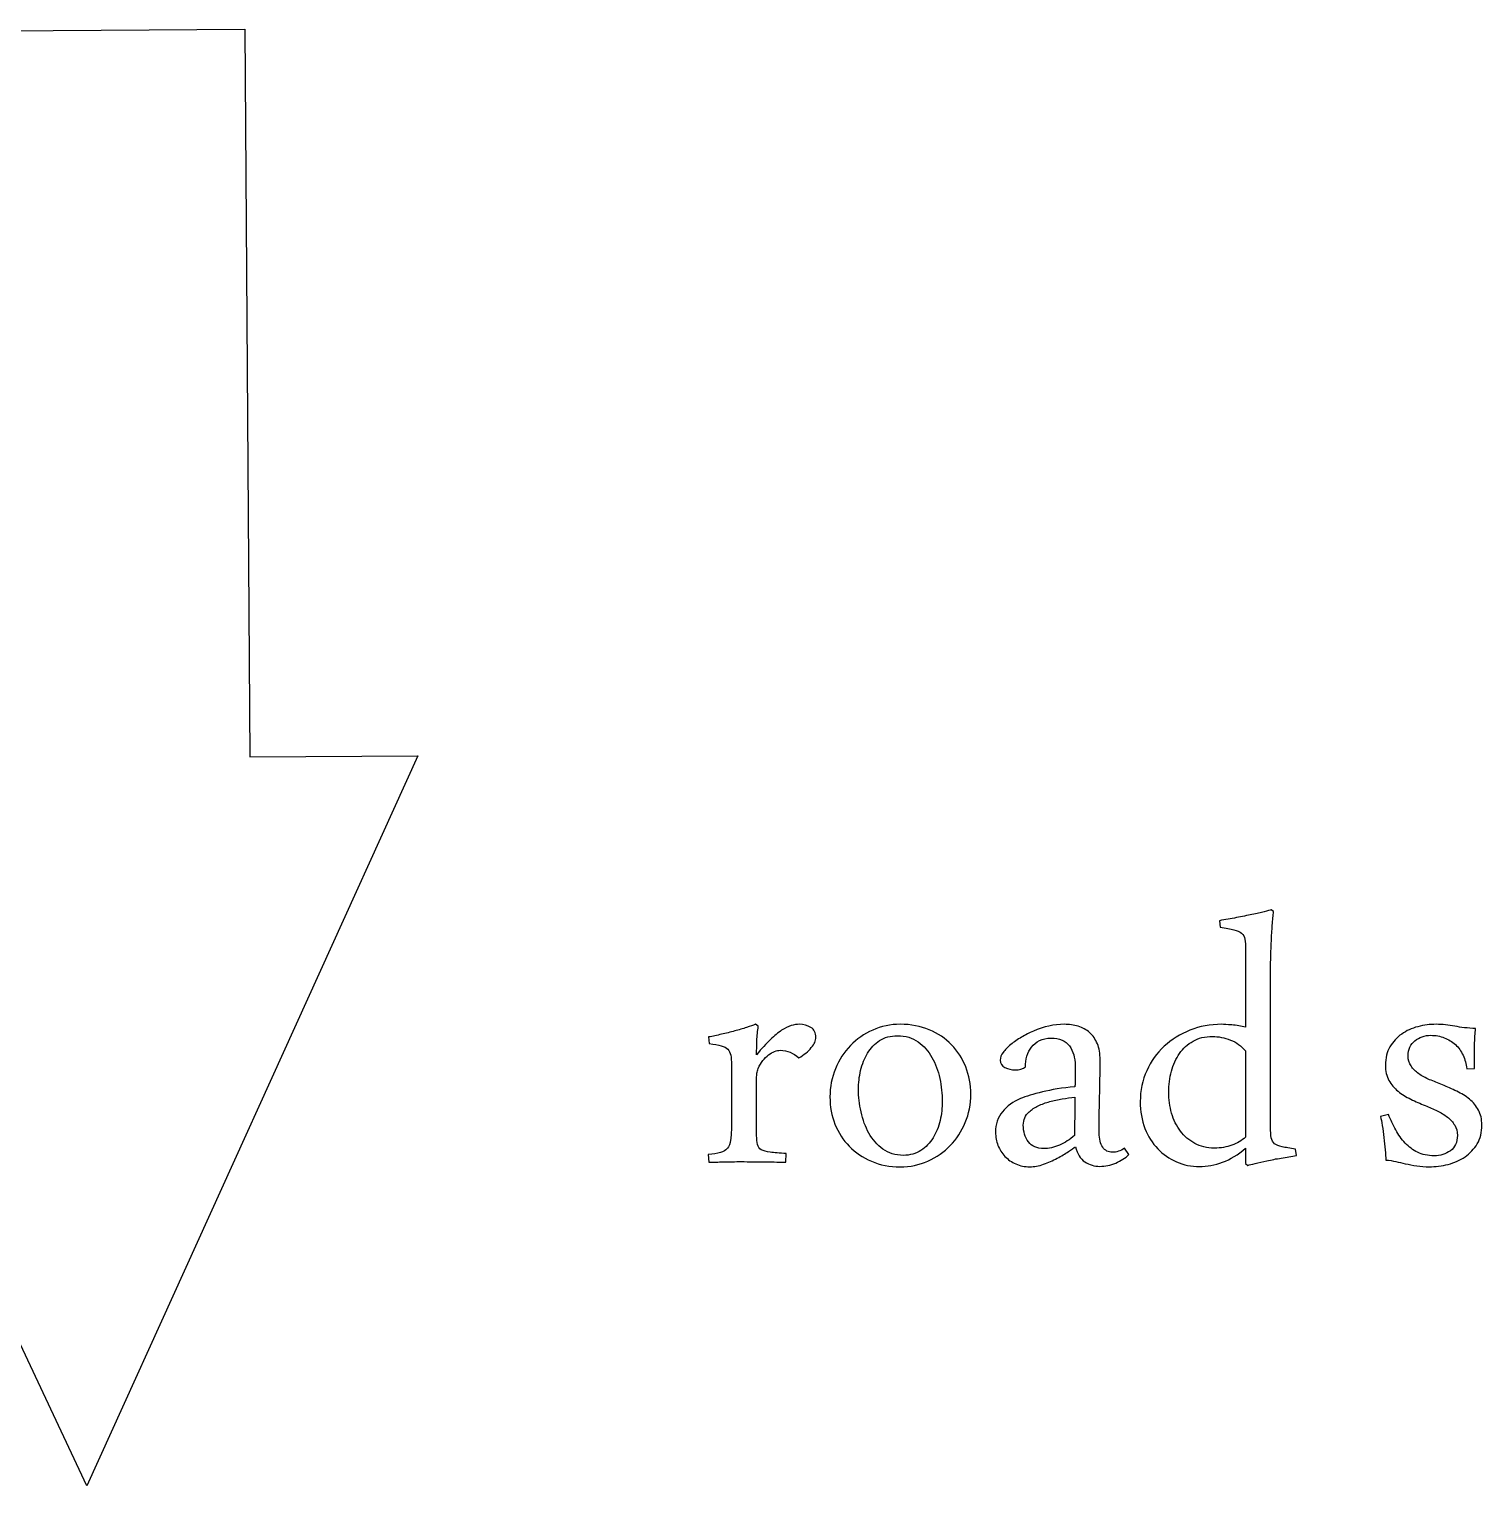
# Model space of a CAD drawing. Extents: x -294 to 276, y -108 to 146.
# Drawn here: x -7.58 to 18.14, y 44.36 to 70.15 of the extents above; entities that cross this region are included whole.
import ezdxf

# ---------------------------------------------------------------- set-up
doc = ezdxf.new("R2010")
doc.units = 0
doc.header["$MEASUREMENT"] = 0
doc.layers.add('OUTLINE', color=7, linetype='CONTINUOUS')

msp = doc.modelspace()

# ---------------------------------------------------------------- linework, layer by layer
at = {"layer": 'OUTLINE', "color": 250}
for points, knots in [([(-9.7043, 70.1135), (-9.7043, 70.1135), (-9.6185, 57.2285), (-9.6185, 57.2285), (-9.6185, 57.2285), (-9.6185, 57.2285), (-12.5919, 57.2088), (-12.5919, 57.2088), (-12.5919, 57.2088), (-12.5919, 57.2088), (-6.5592, 44.3632), (-6.5592, 44.3632), (-6.5592, 44.3632), (-6.5592, 44.3632), (-0.6981, 57.2879), (-0.6981, 57.2879), (-0.6981, 57.2879), (-0.6981, 57.2879), (-3.6715, 57.2681), (-3.6715, 57.2681), (-3.6715, 57.2681), (-3.6715, 57.2681), (-3.7573, 70.1532), (-3.7573, 70.1532), (-3.7573, 70.1532), (-3.7573, 70.1532), (-9.7043, 70.1135), (-9.7043, 70.1135)], [0, 0, 0, 0, 0.125, 0.125, 0.125, 0.125, 0.25, 0.25, 0.25, 0.25, 0.375, 0.375, 0.375, 0.375, 0.5, 0.5, 0.5, 0.5, 0.625, 0.625, 0.625, 0.625, 0.75, 0.75, 0.75, 0.75, 1, 1, 1, 1]), ([(14.4542, 54.5315), (14.4457, 54.4623), (14.4387, 54.3805), (14.4316, 54.2873), (14.4316, 54.2873), (14.4246, 54.1928), (14.4189, 54.0996), (14.4147, 54.0051), (14.4147, 54.0051), (14.4104, 53.912), (14.4076, 53.8245), (14.4048, 53.7412), (14.4048, 53.7412), (14.402, 53.658), (14.4006, 53.5931), (14.4006, 53.5423), (14.4006, 53.5423), (14.4006, 53.5423), (14.4006, 50.7144), (14.4006, 50.7144), (14.4006, 50.7144), (14.4006, 50.6354), (14.4048, 50.5719), (14.4133, 50.5267), (14.4133, 50.5267), (14.4217, 50.4815), (14.4401, 50.4463), (14.4711, 50.4209), (14.4711, 50.4209), (14.5008, 50.3969), (14.5459, 50.3785), (14.6052, 50.3658), (14.6052, 50.3658), (14.6644, 50.3531), (14.7435, 50.3404), (14.8437, 50.3263), (14.8437, 50.3263), (14.8437, 50.3263), (14.8592, 50.2106), (14.8592, 50.2106), (14.8592, 50.2106), (14.7717, 50.1965), (14.6814, 50.1824), (14.5911, 50.1669), (14.5911, 50.1669), (14.4993, 50.1528), (14.4147, 50.1358), (14.3371, 50.1203), (14.3371, 50.1203), (14.258, 50.1034), (14.1889, 50.0878), (14.1296, 50.0723), (14.1296, 50.0723), (14.0704, 50.0568), (14.0266, 50.0455), (13.9998, 50.037), (13.9998, 50.037), (13.9998, 50.037), (13.9589, 50.0695), (13.9589, 50.0695), (13.9589, 50.0695), (13.9589, 50.0695), (13.9589, 50.339), (13.9589, 50.339), (13.9589, 50.339), (13.8234, 50.2261), (13.688, 50.1443), (13.5511, 50.0935), (13.5511, 50.0935), (13.4142, 50.0413), (13.2773, 50.0159), (13.1404, 50.0159), (13.1404, 50.0159), (12.9965, 50.0159), (12.861, 50.0441), (12.734, 50.0991), (12.734, 50.0991), (12.6084, 50.1542), (12.497, 50.2318), (12.4024, 50.3306), (12.4024, 50.3306), (12.3065, 50.4293), (12.2317, 50.5507), (12.1766, 50.6918), (12.1766, 50.6918), (12.1216, 50.8343), (12.0934, 50.9924), (12.0934, 51.1659), (12.0934, 51.1659), (12.0934, 51.3635), (12.1315, 51.5469), (12.2077, 51.7135), (12.2077, 51.7135), (12.2839, 51.88), (12.3869, 52.0239), (12.5181, 52.1453), (12.5181, 52.1453), (12.648, 52.2666), (12.8004, 52.3612), (12.9739, 52.4303), (12.9739, 52.4303), (13.1475, 52.4994), (13.3338, 52.5347), (13.5327, 52.5347), (13.5327, 52.5347), (13.5708, 52.5347), (13.6315, 52.5305), (13.7148, 52.5234), (13.7148, 52.5234), (13.7966, 52.5164), (13.8785, 52.5037), (13.9589, 52.4839), (13.9589, 52.4839), (13.9589, 52.4839), (13.9589, 53.8569), (13.9589, 53.8569), (13.9589, 53.8569), (13.9589, 53.9345), (13.9547, 53.9952), (13.9462, 54.0404), (13.9462, 54.0404), (13.9377, 54.0869), (13.918, 54.1222), (13.8855, 54.149), (13.8855, 54.149), (13.8545, 54.1744), (13.8093, 54.1942), (13.75, 54.2083), (13.75, 54.2083), (13.6908, 54.2224), (13.6103, 54.2379), (13.5073, 54.2535), (13.5073, 54.2535), (13.5073, 54.2535), (13.496, 54.3692), (13.496, 54.3692), (13.496, 54.3692), (13.5976, 54.3861), (13.6978, 54.4045), (13.7966, 54.4228), (13.7966, 54.4228), (13.8968, 54.4426), (13.9885, 54.4609), (14.0718, 54.4792), (14.0718, 54.4792), (14.1564, 54.4976), (14.2284, 54.5131), (14.2877, 54.5286), (14.2877, 54.5286), (14.3469, 54.5442), (14.3879, 54.5554), (14.4133, 54.5639), (14.4133, 54.5639), (14.4133, 54.5639), (14.4542, 54.5315), (14.4542, 54.5315)], [0, 0, 0, 0, 0.025, 0.025, 0.025, 0.025, 0.05, 0.05, 0.05, 0.05, 0.075, 0.075, 0.075, 0.075, 0.1, 0.1, 0.1, 0.1, 0.125, 0.125, 0.125, 0.125, 0.15, 0.15, 0.15, 0.15, 0.175, 0.175, 0.175, 0.175, 0.2, 0.2, 0.2, 0.2, 0.225, 0.225, 0.225, 0.225, 0.25, 0.25, 0.25, 0.25, 0.275, 0.275, 0.275, 0.275, 0.3, 0.3, 0.3, 0.3, 0.325, 0.325, 0.325, 0.325, 0.35, 0.35, 0.35, 0.35, 0.375, 0.375, 0.375, 0.375, 0.4, 0.4, 0.4, 0.4, 0.425, 0.425, 0.425, 0.425, 0.45, 0.45, 0.45, 0.45, 0.475, 0.475, 0.475, 0.475, 0.5, 0.5, 0.5, 0.5, 0.525, 0.525, 0.525, 0.525, 0.55, 0.55, 0.55, 0.55, 0.575, 0.575, 0.575, 0.575, 0.6, 0.6, 0.6, 0.6, 0.625, 0.625, 0.625, 0.625, 0.65, 0.65, 0.65, 0.65, 0.675, 0.675, 0.675, 0.675, 0.7, 0.7, 0.7, 0.7, 0.725, 0.725, 0.725, 0.725, 0.75, 0.75, 0.75, 0.75, 0.775, 0.775, 0.775, 0.775, 0.8, 0.8, 0.8, 0.8, 0.825, 0.825, 0.825, 0.825, 0.85, 0.85, 0.85, 0.85, 0.875, 0.875, 0.875, 0.875, 0.9, 0.9, 0.9, 0.9, 0.925, 0.925, 0.925, 0.925, 0.95, 0.95, 0.95, 0.95, 1, 1, 1, 1]), ([(5.8195, 50.0949), (5.7743, 50.0949), (5.7221, 50.0949), (5.66, 50.0963), (5.66, 50.0963), (5.5979, 50.0977), (5.5302, 50.0991), (5.4596, 50.0991), (5.4596, 50.0991), (5.3877, 50.0991), (5.3143, 50.0991), (5.2395, 50.1005), (5.2395, 50.1005), (5.1661, 50.102), (5.0956, 50.1034), (5.0293, 50.1034), (5.0293, 50.1034), (4.922, 50.1034), (4.819, 50.102), (4.7188, 50.0991), (4.7188, 50.0991), (4.62, 50.0963), (4.5311, 50.0949), (4.4549, 50.0949), (4.4549, 50.0949), (4.4549, 50.0949), (4.4422, 50.2275), (4.4422, 50.2275), (4.4422, 50.2275), (4.5325, 50.236), (4.6059, 50.2473), (4.6595, 50.2628), (4.6595, 50.2628), (4.7132, 50.2769), (4.7541, 50.3023), (4.7837, 50.339), (4.7837, 50.339), (4.8119, 50.3743), (4.8317, 50.4237), (4.8416, 50.4858), (4.8416, 50.4858), (4.85, 50.5479), (4.8557, 50.6311), (4.8557, 50.7355), (4.8557, 50.7355), (4.8557, 50.7355), (4.8557, 51.8066), (4.8557, 51.8066), (4.8557, 51.8066), (4.8557, 51.8842), (4.8515, 51.9449), (4.843, 51.9886), (4.843, 51.9886), (4.8345, 52.0324), (4.8176, 52.0676), (4.7908, 52.0945), (4.7908, 52.0945), (4.7654, 52.1199), (4.7259, 52.1396), (4.6737, 52.1537), (4.6737, 52.1537), (4.6214, 52.1678), (4.5509, 52.1819), (4.4634, 52.1946), (4.4634, 52.1946), (4.4634, 52.1946), (4.4507, 52.3104), (4.4507, 52.3104), (4.4507, 52.3104), (4.5255, 52.3245), (4.6017, 52.34), (4.6821, 52.3583), (4.6821, 52.3583), (4.7611, 52.3767), (4.8388, 52.395), (4.9135, 52.4162), (4.9135, 52.4162), (4.9883, 52.4374), (5.0575, 52.4571), (5.1224, 52.4783), (5.1224, 52.4783), (5.1873, 52.4994), (5.2395, 52.5178), (5.2818, 52.5347), (5.2818, 52.5347), (5.2818, 52.5347), (5.3312, 52.5009), (5.3312, 52.5009), (5.3312, 52.5009), (5.3171, 52.4162), (5.3087, 52.3301), (5.3058, 52.2469), (5.3058, 52.2469), (5.303, 52.1622), (5.3016, 52.0789), (5.3016, 51.9971), (5.3016, 51.9971), (5.3905, 52.1043), (5.4709, 52.1932), (5.5443, 52.2638), (5.5443, 52.2638), (5.6163, 52.3329), (5.684, 52.388), (5.7447, 52.4289), (5.7447, 52.4289), (5.8054, 52.4684), (5.8604, 52.4966), (5.9112, 52.5107), (5.9112, 52.5107), (5.9634, 52.5263), (6.0128, 52.5347), (6.0622, 52.5347), (6.0622, 52.5347), (6.1342, 52.5347), (6.2005, 52.5164), (6.2612, 52.4797), (6.2612, 52.4797), (6.3218, 52.4444), (6.3515, 52.3851), (6.3515, 52.3019), (6.3515, 52.3019), (6.3515, 52.2469), (6.3247, 52.1862), (6.2696, 52.1213), (6.2696, 52.1213), (6.2146, 52.0549), (6.1412, 51.9943), (6.0509, 51.9392), (6.0509, 51.9392), (6.0001, 51.983), (5.9493, 52.0168), (5.8957, 52.0394), (5.8957, 52.0394), (5.8421, 52.0634), (5.7828, 52.0747), (5.7193, 52.0747), (5.7193, 52.0747), (5.6558, 52.0747), (5.5866, 52.0479), (5.5133, 51.9929), (5.5133, 51.9929), (5.4385, 51.9378), (5.3778, 51.8574), (5.3312, 51.753), (5.3312, 51.753), (5.3171, 51.7219), (5.3087, 51.6951), (5.3058, 51.6725), (5.3058, 51.6725), (5.303, 51.6485), (5.3016, 51.6175), (5.3016, 51.5794), (5.3016, 51.5794), (5.3016, 51.5794), (5.3016, 50.5662), (5.3016, 50.5662), (5.3016, 50.5662), (5.3016, 50.4999), (5.3072, 50.4477), (5.3171, 50.4068), (5.3171, 50.4068), (5.3256, 50.3672), (5.3482, 50.3362), (5.3849, 50.3136), (5.3849, 50.3136), (5.4201, 50.2925), (5.4723, 50.2769), (5.5415, 50.2685), (5.5415, 50.2685), (5.6106, 50.26), (5.7052, 50.2529), (5.8265, 50.2473), (5.8265, 50.2473), (5.8265, 50.2473), (5.8195, 50.0949), (5.8195, 50.0949)], [0, 0, 0, 0, 0.0222222, 0.0222222, 0.0222222, 0.0222222, 0.0444444, 0.0444444, 0.0444444, 0.0444444, 0.0666667, 0.0666667, 0.0666667, 0.0666667, 0.0888889, 0.0888889, 0.0888889, 0.0888889, 0.1111111, 0.1111111, 0.1111111, 0.1111111, 0.1333333, 0.1333333, 0.1333333, 0.1333333, 0.1555556, 0.1555556, 0.1555556, 0.1555556, 0.1777778, 0.1777778, 0.1777778, 0.1777778, 0.2, 0.2, 0.2, 0.2, 0.2222222, 0.2222222, 0.2222222, 0.2222222, 0.2444444, 0.2444444, 0.2444444, 0.2444444, 0.2666667, 0.2666667, 0.2666667, 0.2666667, 0.2888889, 0.2888889, 0.2888889, 0.2888889, 0.3111111, 0.3111111, 0.3111111, 0.3111111, 0.3333333, 0.3333333, 0.3333333, 0.3333333, 0.3555556, 0.3555556, 0.3555556, 0.3555556, 0.3777778, 0.3777778, 0.3777778, 0.3777778, 0.4, 0.4, 0.4, 0.4, 0.4222222, 0.4222222, 0.4222222, 0.4222222, 0.4444444, 0.4444444, 0.4444444, 0.4444444, 0.4666667, 0.4666667, 0.4666667, 0.4666667, 0.4888889, 0.4888889, 0.4888889, 0.4888889, 0.5111111, 0.5111111, 0.5111111, 0.5111111, 0.5333333, 0.5333333, 0.5333333, 0.5333333, 0.5555556, 0.5555556, 0.5555556, 0.5555556, 0.5777778, 0.5777778, 0.5777778, 0.5777778, 0.6, 0.6, 0.6, 0.6, 0.6222222, 0.6222222, 0.6222222, 0.6222222, 0.6444444, 0.6444444, 0.6444444, 0.6444444, 0.6666667, 0.6666667, 0.6666667, 0.6666667, 0.6888889, 0.6888889, 0.6888889, 0.6888889, 0.7111111, 0.7111111, 0.7111111, 0.7111111, 0.7333333, 0.7333333, 0.7333333, 0.7333333, 0.7555556, 0.7555556, 0.7555556, 0.7555556, 0.7777778, 0.7777778, 0.7777778, 0.7777778, 0.8, 0.8, 0.8, 0.8, 0.8222222, 0.8222222, 0.8222222, 0.8222222, 0.8444444, 0.8444444, 0.8444444, 0.8444444, 0.8666667, 0.8666667, 0.8666667, 0.8666667, 0.8888889, 0.8888889, 0.8888889, 0.8888889, 0.9111111, 0.9111111, 0.9111111, 0.9111111, 0.9333333, 0.9333333, 0.9333333, 0.9333333, 0.9555556, 0.9555556, 0.9555556, 0.9555556, 1, 1, 1, 1]), ([(6.5999, 51.2478), (6.5999, 51.4242), (6.6323, 51.5921), (6.6972, 51.7487), (6.6972, 51.7487), (6.7621, 51.9054), (6.8496, 52.0422), (6.9625, 52.158), (6.9625, 52.158), (7.074, 52.2737), (7.2052, 52.3654), (7.3562, 52.4331), (7.3562, 52.4331), (7.5086, 52.5009), (7.6709, 52.5347), (7.8445, 52.5347), (7.8445, 52.5347), (8.0321, 52.5347), (8.2029, 52.5023), (8.3567, 52.4374), (8.3567, 52.4374), (8.5119, 52.3724), (8.6432, 52.2835), (8.7518, 52.1721), (8.7518, 52.1721), (8.8605, 52.0606), (8.9451, 51.9294), (9.0044, 51.7798), (9.0044, 51.7798), (9.0637, 51.6288), (9.0933, 51.4693), (9.0933, 51.2986), (9.0933, 51.2986), (9.0933, 51.1194), (9.0608, 50.9514), (8.9959, 50.7962), (8.9959, 50.7962), (8.931, 50.6396), (8.8435, 50.5041), (8.7306, 50.3884), (8.7306, 50.3884), (8.6192, 50.2727), (8.4879, 50.181), (8.3341, 50.1132), (8.3341, 50.1132), (8.1817, 50.0455), (8.018, 50.0116), (7.8445, 50.0116), (7.8445, 50.0116), (7.6568, 50.0116), (7.4874, 50.0441), (7.3336, 50.109), (7.3336, 50.109), (7.1812, 50.1739), (7.05, 50.2628), (6.9413, 50.3743), (6.9413, 50.3743), (6.8327, 50.4858), (6.748, 50.617), (6.6888, 50.7666), (6.6888, 50.7666), (6.6295, 50.9176), (6.5999, 51.077), (6.5999, 51.2478)], [0, 0, 0, 0, 0.0588235, 0.0588235, 0.0588235, 0.0588235, 0.1176471, 0.1176471, 0.1176471, 0.1176471, 0.1764706, 0.1764706, 0.1764706, 0.1764706, 0.2352941, 0.2352941, 0.2352941, 0.2352941, 0.2941176, 0.2941176, 0.2941176, 0.2941176, 0.3529412, 0.3529412, 0.3529412, 0.3529412, 0.4117647, 0.4117647, 0.4117647, 0.4117647, 0.4705882, 0.4705882, 0.4705882, 0.4705882, 0.5294118, 0.5294118, 0.5294118, 0.5294118, 0.5882353, 0.5882353, 0.5882353, 0.5882353, 0.6470588, 0.6470588, 0.6470588, 0.6470588, 0.7058824, 0.7058824, 0.7058824, 0.7058824, 0.7647059, 0.7647059, 0.7647059, 0.7647059, 0.8235294, 0.8235294, 0.8235294, 0.8235294, 0.8823529, 0.8823529, 0.8823529, 0.8823529, 1, 1, 1, 1]), ([(10.9363, 51.4298), (10.9391, 51.4496), (10.9405, 51.4736), (10.9405, 51.5004), (10.9405, 51.5004), (10.9405, 51.5004), (10.9405, 51.8024), (10.9405, 51.8024), (10.9405, 51.8024), (10.9405, 51.9435), (10.9066, 52.0592), (10.8403, 52.1523), (10.8403, 52.1523), (10.7726, 52.244), (10.6639, 52.2906), (10.5157, 52.2906), (10.5157, 52.2906), (10.4353, 52.2906), (10.3676, 52.2751), (10.3111, 52.2469), (10.3111, 52.2469), (10.2547, 52.2172), (10.2067, 52.1805), (10.17, 52.1326), (10.17, 52.1326), (10.1333, 52.086), (10.1051, 52.0324), (10.0868, 51.9717), (10.0868, 51.9717), (10.0698, 51.911), (10.06, 51.8475), (10.06, 51.7812), (10.06, 51.7812), (10.0162, 51.7459), (9.9555, 51.7276), (9.8779, 51.7276), (9.8779, 51.7276), (9.8158, 51.7276), (9.7552, 51.7417), (9.6987, 51.7713), (9.6987, 51.7713), (9.6423, 51.7995), (9.614, 51.8433), (9.614, 51.9011), (9.614, 51.9011), (9.614, 51.9463), (9.631, 51.9914), (9.6663, 52.038), (9.6663, 52.038), (9.7001, 52.0846), (9.7453, 52.1311), (9.8017, 52.1763), (9.8017, 52.1763), (9.8582, 52.2215), (9.9217, 52.2652), (9.9908, 52.3061), (9.9908, 52.3061), (10.0585, 52.3485), (10.1291, 52.3837), (10.2011, 52.4148), (10.2011, 52.4148), (10.3859, 52.4938), (10.568, 52.5347), (10.7472, 52.5347), (10.7472, 52.5347), (10.8347, 52.5347), (10.9179, 52.522), (10.9941, 52.4994), (10.9941, 52.4994), (11.0717, 52.4755), (11.1395, 52.4388), (11.1973, 52.388), (11.1973, 52.388), (11.2552, 52.3358), (11.3003, 52.2708), (11.3342, 52.1904), (11.3342, 52.1904), (11.3667, 52.1114), (11.3836, 52.0154), (11.3836, 51.9054), (11.3836, 51.9054), (11.3836, 51.7403), (11.3808, 51.5498), (11.3751, 51.3324), (11.3751, 51.3324), (11.3695, 51.1165), (11.3667, 50.8767), (11.3667, 50.6114), (11.3667, 50.6114), (11.3667, 50.5041), (11.3878, 50.4195), (11.4287, 50.3602), (11.4287, 50.3602), (11.4697, 50.2995), (11.5275, 50.2685), (11.6023, 50.2685), (11.6023, 50.2685), (11.6686, 50.2685), (11.7406, 50.2925), (11.8168, 50.339), (11.8168, 50.339), (11.8168, 50.339), (11.8916, 50.2275), (11.8916, 50.2275), (11.8916, 50.2275), (11.8281, 50.1669), (11.7505, 50.1175), (11.6588, 50.078), (11.6588, 50.078), (11.5656, 50.0399), (11.4725, 50.0201), (11.3794, 50.0201), (11.3794, 50.0201), (11.2834, 50.0201), (11.1945, 50.0469), (11.1127, 50.0991), (11.1127, 50.0991), (11.0308, 50.1513), (10.9772, 50.2417), (10.949, 50.3672), (10.949, 50.3672), (10.9222, 50.3489), (10.8784, 50.3193), (10.8206, 50.2812), (10.8206, 50.2812), (10.7627, 50.2431), (10.6978, 50.2036), (10.623, 50.1626), (10.623, 50.1626), (10.5482, 50.1231), (10.4678, 50.0878), (10.3831, 50.0582), (10.3831, 50.0582), (10.297, 50.0272), (10.2166, 50.0116), (10.139, 50.0116), (10.139, 50.0116), (10.0487, 50.0116), (9.9654, 50.0286), (9.8906, 50.0624), (9.8906, 50.0624), (9.8158, 50.0949), (9.7523, 50.1401), (9.6987, 50.1965), (9.6987, 50.1965), (9.6451, 50.2529), (9.6042, 50.3179), (9.5745, 50.3898), (9.5745, 50.3898), (9.5463, 50.4632), (9.5308, 50.5408), (9.5308, 50.6241), (9.5308, 50.6241), (9.5308, 50.7652), (9.5717, 50.8851), (9.6536, 50.9853), (9.6536, 50.9853), (9.734, 51.0869), (9.8412, 51.1645), (9.9739, 51.2196), (9.9739, 51.2196), (10.0698, 51.2577), (10.1982, 51.2972), (10.3605, 51.3367), (10.3605, 51.3367), (10.5214, 51.3776), (10.7133, 51.4086), (10.9363, 51.4298)], [0, 0, 0, 0, 0.0232558, 0.0232558, 0.0232558, 0.0232558, 0.0465116, 0.0465116, 0.0465116, 0.0465116, 0.0697674, 0.0697674, 0.0697674, 0.0697674, 0.0930233, 0.0930233, 0.0930233, 0.0930233, 0.1162791, 0.1162791, 0.1162791, 0.1162791, 0.1395349, 0.1395349, 0.1395349, 0.1395349, 0.1627907, 0.1627907, 0.1627907, 0.1627907, 0.1860465, 0.1860465, 0.1860465, 0.1860465, 0.2093023, 0.2093023, 0.2093023, 0.2093023, 0.2325581, 0.2325581, 0.2325581, 0.2325581, 0.255814, 0.255814, 0.255814, 0.255814, 0.2790698, 0.2790698, 0.2790698, 0.2790698, 0.3023256, 0.3023256, 0.3023256, 0.3023256, 0.3255814, 0.3255814, 0.3255814, 0.3255814, 0.3488372, 0.3488372, 0.3488372, 0.3488372, 0.372093, 0.372093, 0.372093, 0.372093, 0.3953488, 0.3953488, 0.3953488, 0.3953488, 0.4186047, 0.4186047, 0.4186047, 0.4186047, 0.4418605, 0.4418605, 0.4418605, 0.4418605, 0.4651163, 0.4651163, 0.4651163, 0.4651163, 0.4883721, 0.4883721, 0.4883721, 0.4883721, 0.5116279, 0.5116279, 0.5116279, 0.5116279, 0.5348837, 0.5348837, 0.5348837, 0.5348837, 0.5581395, 0.5581395, 0.5581395, 0.5581395, 0.5813953, 0.5813953, 0.5813953, 0.5813953, 0.6046512, 0.6046512, 0.6046512, 0.6046512, 0.627907, 0.627907, 0.627907, 0.627907, 0.6511628, 0.6511628, 0.6511628, 0.6511628, 0.6744186, 0.6744186, 0.6744186, 0.6744186, 0.6976744, 0.6976744, 0.6976744, 0.6976744, 0.7209302, 0.7209302, 0.7209302, 0.7209302, 0.744186, 0.744186, 0.744186, 0.744186, 0.7674419, 0.7674419, 0.7674419, 0.7674419, 0.7906977, 0.7906977, 0.7906977, 0.7906977, 0.8139535, 0.8139535, 0.8139535, 0.8139535, 0.8372093, 0.8372093, 0.8372093, 0.8372093, 0.8604651, 0.8604651, 0.8604651, 0.8604651, 0.8837209, 0.8837209, 0.8837209, 0.8837209, 0.9069767, 0.9069767, 0.9069767, 0.9069767, 0.9302326, 0.9302326, 0.9302326, 0.9302326, 0.9534884, 0.9534884, 0.9534884, 0.9534884, 1, 1, 1, 1]), ([(17.8734, 51.7487), (17.8649, 51.8334), (17.8438, 51.9138), (17.8085, 51.9858), (17.8085, 51.9858), (17.7746, 52.0592), (17.7295, 52.1227), (17.673, 52.1749), (17.673, 52.1749), (17.6166, 52.2271), (17.5502, 52.268), (17.4754, 52.2962), (17.4754, 52.2962), (17.4021, 52.3259), (17.3216, 52.34), (17.237, 52.34), (17.237, 52.34), (17.1833, 52.34), (17.134, 52.3315), (17.086, 52.3146), (17.086, 52.3146), (17.0366, 52.2991), (16.9943, 52.2751), (16.9576, 52.244), (16.9576, 52.244), (16.9195, 52.2144), (16.8898, 52.1763), (16.8687, 52.1311), (16.8687, 52.1311), (16.8461, 52.086), (16.8348, 52.0338), (16.8348, 51.9759), (16.8348, 51.9759), (16.8348, 51.9068), (16.8531, 51.8475), (16.887, 51.7967), (16.887, 51.7967), (16.9209, 51.7445), (16.9674, 51.6993), (17.0239, 51.6598), (17.0239, 51.6598), (17.0803, 51.6203), (17.1452, 51.585), (17.2172, 51.554), (17.2172, 51.554), (17.2906, 51.5244), (17.3654, 51.4933), (17.443, 51.4637), (17.443, 51.4637), (17.5291, 51.427), (17.6137, 51.3889), (17.697, 51.3494), (17.697, 51.3494), (17.7817, 51.3099), (17.8565, 51.2633), (17.9228, 51.2097), (17.9228, 51.2097), (17.9891, 51.1546), (18.0413, 51.0911), (18.0822, 51.0164), (18.0822, 51.0164), (18.1217, 50.943), (18.1415, 50.8541), (18.1415, 50.7525), (18.1415, 50.7525), (18.1415, 50.6227), (18.1147, 50.5112), (18.0597, 50.4195), (18.0597, 50.4195), (18.0032, 50.3277), (17.9327, 50.2501), (17.8438, 50.1894), (17.8438, 50.1894), (17.7563, 50.1288), (17.6561, 50.085), (17.5446, 50.0554), (17.5446, 50.0554), (17.4331, 50.0272), (17.3202, 50.0116), (17.2073, 50.0116), (17.2073, 50.0116), (17.1354, 50.0116), (17.0634, 50.0173), (16.99, 50.0286), (16.99, 50.0286), (16.9166, 50.0399), (16.8489, 50.0526), (16.7854, 50.0653), (16.7854, 50.0653), (16.7276, 50.0794), (16.6725, 50.0935), (16.6189, 50.1048), (16.6189, 50.1048), (16.5639, 50.1175), (16.506, 50.1259), (16.4425, 50.1316), (16.4425, 50.1316), (16.4397, 50.1796), (16.4355, 50.2388), (16.4284, 50.3094), (16.4284, 50.3094), (16.4213, 50.3814), (16.4143, 50.4547), (16.4058, 50.5295), (16.4058, 50.5295), (16.3974, 50.6029), (16.3875, 50.6749), (16.379, 50.7426), (16.379, 50.7426), (16.3691, 50.8089), (16.3578, 50.8625), (16.348, 50.9006), (16.348, 50.9006), (16.348, 50.9006), (16.4877, 50.9387), (16.4877, 50.9387), (16.4877, 50.9387), (16.5272, 50.8442), (16.5695, 50.7539), (16.6161, 50.665), (16.6161, 50.665), (16.6626, 50.5775), (16.7191, 50.4999), (16.784, 50.4322), (16.784, 50.4322), (16.8489, 50.3644), (16.9223, 50.3094), (17.0041, 50.2685), (17.0041, 50.2685), (17.0874, 50.2275), (17.1848, 50.2064), (17.2976, 50.2064), (17.2976, 50.2064), (17.4063, 50.2064), (17.5008, 50.236), (17.5841, 50.2953), (17.5841, 50.2953), (17.666, 50.3545), (17.7083, 50.4449), (17.7083, 50.5662), (17.7083, 50.5662), (17.7083, 50.6354), (17.6914, 50.696), (17.6603, 50.7497), (17.6603, 50.7497), (17.6279, 50.8033), (17.5855, 50.8513), (17.5319, 50.8922), (17.5319, 50.8922), (17.4783, 50.9345), (17.4176, 50.9712), (17.3499, 51.0022), (17.3499, 51.0022), (17.2821, 51.0347), (17.2116, 51.0657), (17.1368, 51.0954), (17.1368, 51.0954), (17.0521, 51.1307), (16.9674, 51.1688), (16.8828, 51.2097), (16.8828, 51.2097), (16.7981, 51.2492), (16.7233, 51.2958), (16.657, 51.3494), (16.657, 51.3494), (16.5907, 51.403), (16.5371, 51.4679), (16.4961, 51.5413), (16.4961, 51.5413), (16.4552, 51.6161), (16.434, 51.7064), (16.434, 51.8108), (16.434, 51.8108), (16.434, 51.9378), (16.4609, 52.0465), (16.5145, 52.1368), (16.5145, 52.1368), (16.5681, 52.2285), (16.6372, 52.3033), (16.7219, 52.3626), (16.7219, 52.3626), (16.8052, 52.4218), (16.9011, 52.4656), (17.0084, 52.4924), (17.0084, 52.4924), (17.117, 52.5206), (17.2243, 52.5347), (17.3315, 52.5347), (17.3315, 52.5347), (17.4416, 52.5347), (17.5516, 52.5234), (17.6603, 52.5009), (17.6603, 52.5009), (17.769, 52.4783), (17.8917, 52.4656), (18.03, 52.4599), (18.03, 52.4599), (18.0216, 52.371), (18.0159, 52.2878), (18.0131, 52.2102), (18.0131, 52.2102), (18.0103, 52.1311), (18.0089, 52.0465), (18.0089, 51.9548), (18.0089, 51.9548), (18.0089, 51.9548), (18.0089, 51.753), (18.0089, 51.753), (18.0089, 51.753), (18.0089, 51.753), (17.8734, 51.7487), (17.8734, 51.7487)], [0, 0, 0, 0, 0.0185185, 0.0185185, 0.0185185, 0.0185185, 0.037037, 0.037037, 0.037037, 0.037037, 0.0555556, 0.0555556, 0.0555556, 0.0555556, 0.0740741, 0.0740741, 0.0740741, 0.0740741, 0.0925926, 0.0925926, 0.0925926, 0.0925926, 0.1111111, 0.1111111, 0.1111111, 0.1111111, 0.1296296, 0.1296296, 0.1296296, 0.1296296, 0.1481481, 0.1481481, 0.1481481, 0.1481481, 0.1666667, 0.1666667, 0.1666667, 0.1666667, 0.1851852, 0.1851852, 0.1851852, 0.1851852, 0.2037037, 0.2037037, 0.2037037, 0.2037037, 0.2222222, 0.2222222, 0.2222222, 0.2222222, 0.2407407, 0.2407407, 0.2407407, 0.2407407, 0.2592593, 0.2592593, 0.2592593, 0.2592593, 0.2777778, 0.2777778, 0.2777778, 0.2777778, 0.2962963, 0.2962963, 0.2962963, 0.2962963, 0.3148148, 0.3148148, 0.3148148, 0.3148148, 0.3333333, 0.3333333, 0.3333333, 0.3333333, 0.3518519, 0.3518519, 0.3518519, 0.3518519, 0.3703704, 0.3703704, 0.3703704, 0.3703704, 0.3888889, 0.3888889, 0.3888889, 0.3888889, 0.4074074, 0.4074074, 0.4074074, 0.4074074, 0.4259259, 0.4259259, 0.4259259, 0.4259259, 0.4444444, 0.4444444, 0.4444444, 0.4444444, 0.462963, 0.462963, 0.462963, 0.462963, 0.4814815, 0.4814815, 0.4814815, 0.4814815, 0.5, 0.5, 0.5, 0.5, 0.5185185, 0.5185185, 0.5185185, 0.5185185, 0.537037, 0.537037, 0.537037, 0.537037, 0.5555556, 0.5555556, 0.5555556, 0.5555556, 0.5740741, 0.5740741, 0.5740741, 0.5740741, 0.5925926, 0.5925926, 0.5925926, 0.5925926, 0.6111111, 0.6111111, 0.6111111, 0.6111111, 0.6296296, 0.6296296, 0.6296296, 0.6296296, 0.6481481, 0.6481481, 0.6481481, 0.6481481, 0.6666667, 0.6666667, 0.6666667, 0.6666667, 0.6851852, 0.6851852, 0.6851852, 0.6851852, 0.7037037, 0.7037037, 0.7037037, 0.7037037, 0.7222222, 0.7222222, 0.7222222, 0.7222222, 0.7407407, 0.7407407, 0.7407407, 0.7407407, 0.7592593, 0.7592593, 0.7592593, 0.7592593, 0.7777778, 0.7777778, 0.7777778, 0.7777778, 0.7962963, 0.7962963, 0.7962963, 0.7962963, 0.8148148, 0.8148148, 0.8148148, 0.8148148, 0.8333333, 0.8333333, 0.8333333, 0.8333333, 0.8518519, 0.8518519, 0.8518519, 0.8518519, 0.8703704, 0.8703704, 0.8703704, 0.8703704, 0.8888889, 0.8888889, 0.8888889, 0.8888889, 0.9074074, 0.9074074, 0.9074074, 0.9074074, 0.9259259, 0.9259259, 0.9259259, 0.9259259, 0.9444444, 0.9444444, 0.9444444, 0.9444444, 0.962963, 0.962963, 0.962963, 0.962963, 1, 1, 1, 1]), ([(7.8981, 50.2148), (8.0194, 50.2148), (8.1239, 50.2431), (8.2099, 50.3009), (8.2099, 50.3009), (8.2974, 50.3602), (8.3694, 50.4336), (8.4258, 50.5253), (8.4258, 50.5253), (8.4823, 50.6156), (8.5232, 50.7172), (8.55, 50.8301), (8.55, 50.8301), (8.5754, 50.9444), (8.5881, 51.0573), (8.5881, 51.1702), (8.5881, 51.1702), (8.5881, 51.3014), (8.574, 51.4369), (8.5458, 51.5752), (8.5458, 51.5752), (8.5162, 51.712), (8.4696, 51.8376), (8.4061, 51.9491), (8.4061, 51.9491), (8.344, 52.0606), (8.2607, 52.1523), (8.1606, 52.2243), (8.1606, 52.2243), (8.0604, 52.2962), (7.9376, 52.3315), (7.7951, 52.3315), (7.7951, 52.3315), (7.6709, 52.3315), (7.5651, 52.3033), (7.479, 52.2469), (7.479, 52.2469), (7.3915, 52.1904), (7.3209, 52.117), (7.2659, 52.0253), (7.2659, 52.0253), (7.2109, 51.935), (7.1699, 51.832), (7.1431, 51.7191), (7.1431, 51.7191), (7.1177, 51.6062), (7.105, 51.4933), (7.105, 51.3804), (7.105, 51.3804), (7.105, 51.2534), (7.1191, 51.1222), (7.1502, 50.9839), (7.1502, 50.9839), (7.1798, 50.8456), (7.2278, 50.72), (7.2899, 50.6071), (7.2899, 50.6071), (7.3534, 50.4942), (7.4352, 50.4011), (7.5368, 50.3263), (7.5368, 50.3263), (7.637, 50.2515), (7.7584, 50.2148), (7.8981, 50.2148)], [0, 0, 0, 0, 0.0588235, 0.0588235, 0.0588235, 0.0588235, 0.1176471, 0.1176471, 0.1176471, 0.1176471, 0.1764706, 0.1764706, 0.1764706, 0.1764706, 0.2352941, 0.2352941, 0.2352941, 0.2352941, 0.2941176, 0.2941176, 0.2941176, 0.2941176, 0.3529412, 0.3529412, 0.3529412, 0.3529412, 0.4117647, 0.4117647, 0.4117647, 0.4117647, 0.4705882, 0.4705882, 0.4705882, 0.4705882, 0.5294118, 0.5294118, 0.5294118, 0.5294118, 0.5882353, 0.5882353, 0.5882353, 0.5882353, 0.6470588, 0.6470588, 0.6470588, 0.6470588, 0.7058824, 0.7058824, 0.7058824, 0.7058824, 0.7647059, 0.7647059, 0.7647059, 0.7647059, 0.8235294, 0.8235294, 0.8235294, 0.8235294, 0.8823529, 0.8823529, 0.8823529, 0.8823529, 1, 1, 1, 1]), ([(13.9589, 52.0662), (13.8841, 52.1523), (13.7938, 52.2158), (13.6894, 52.2567), (13.6894, 52.2567), (13.5849, 52.2991), (13.4791, 52.3188), (13.3719, 52.3188), (13.3719, 52.3188), (13.2392, 52.3188), (13.1249, 52.292), (13.0275, 52.237), (13.0275, 52.237), (12.9316, 52.1819), (12.8512, 52.1086), (12.7891, 52.0168), (12.7891, 52.0168), (12.7256, 51.9265), (12.6776, 51.8221), (12.6451, 51.7036), (12.6451, 51.7036), (12.6141, 51.585), (12.5986, 51.4623), (12.5986, 51.3353), (12.5986, 51.3353), (12.5986, 51.2054), (12.6155, 51.0813), (12.6494, 50.9613), (12.6494, 50.9613), (12.6846, 50.8414), (12.7354, 50.7355), (12.8046, 50.6452), (12.8046, 50.6452), (12.8737, 50.5535), (12.9584, 50.4801), (13.0586, 50.4251), (13.0586, 50.4251), (13.1602, 50.3701), (13.2745, 50.3433), (13.4043, 50.3433), (13.4043, 50.3433), (13.52, 50.3433), (13.6245, 50.3602), (13.7162, 50.3941), (13.7162, 50.3941), (13.8093, 50.4293), (13.8897, 50.4759), (13.9589, 50.5338), (13.9589, 50.5338), (13.9589, 50.5338), (13.9589, 52.0662), (13.9589, 52.0662)], [0, 0, 0, 0, 0.0714286, 0.0714286, 0.0714286, 0.0714286, 0.1428571, 0.1428571, 0.1428571, 0.1428571, 0.2142857, 0.2142857, 0.2142857, 0.2142857, 0.2857143, 0.2857143, 0.2857143, 0.2857143, 0.3571429, 0.3571429, 0.3571429, 0.3571429, 0.4285714, 0.4285714, 0.4285714, 0.4285714, 0.5, 0.5, 0.5, 0.5, 0.5714286, 0.5714286, 0.5714286, 0.5714286, 0.6428571, 0.6428571, 0.6428571, 0.6428571, 0.7142857, 0.7142857, 0.7142857, 0.7142857, 0.7857143, 0.7857143, 0.7857143, 0.7857143, 0.8571429, 0.8571429, 0.8571429, 0.8571429, 1, 1, 1, 1]), ([(10.9292, 50.5662), (10.9292, 50.6819), (10.9306, 50.7948), (10.9334, 50.9049), (10.9334, 50.9049), (10.9349, 51.0149), (10.9363, 51.1278), (10.9363, 51.2435), (10.9363, 51.2435), (10.8629, 51.2365), (10.7867, 51.2252), (10.7119, 51.2125), (10.7119, 51.2125), (10.6357, 51.2012), (10.5623, 51.1843), (10.4903, 51.1659), (10.4903, 51.1659), (10.4184, 51.1462), (10.3506, 51.1222), (10.2871, 51.0911), (10.2871, 51.0911), (10.2251, 51.0615), (10.17, 51.0248), (10.1263, 50.9839), (10.1263, 50.9839), (10.0571, 50.9232), (10.0233, 50.8442), (10.0233, 50.7482), (10.0233, 50.7482), (10.0233, 50.6325), (10.0529, 50.5352), (10.1122, 50.4547), (10.1122, 50.4547), (10.1714, 50.3743), (10.2632, 50.3348), (10.3873, 50.3348), (10.3873, 50.3348), (10.4748, 50.3348), (10.568, 50.356), (10.6639, 50.3969), (10.6639, 50.3969), (10.7599, 50.4378), (10.8488, 50.4942), (10.9292, 50.5662)], [0, 0, 0, 0, 0.0833333, 0.0833333, 0.0833333, 0.0833333, 0.1666667, 0.1666667, 0.1666667, 0.1666667, 0.25, 0.25, 0.25, 0.25, 0.3333333, 0.3333333, 0.3333333, 0.3333333, 0.4166667, 0.4166667, 0.4166667, 0.4166667, 0.5, 0.5, 0.5, 0.5, 0.5833333, 0.5833333, 0.5833333, 0.5833333, 0.6666667, 0.6666667, 0.6666667, 0.6666667, 0.75, 0.75, 0.75, 0.75, 0.8333333, 0.8333333, 0.8333333, 0.8333333, 1, 1, 1, 1])]:
    msp.add_open_spline(points, degree=3, knots=knots, dxfattribs=at)

doc.saveas('drawing.dxf')
